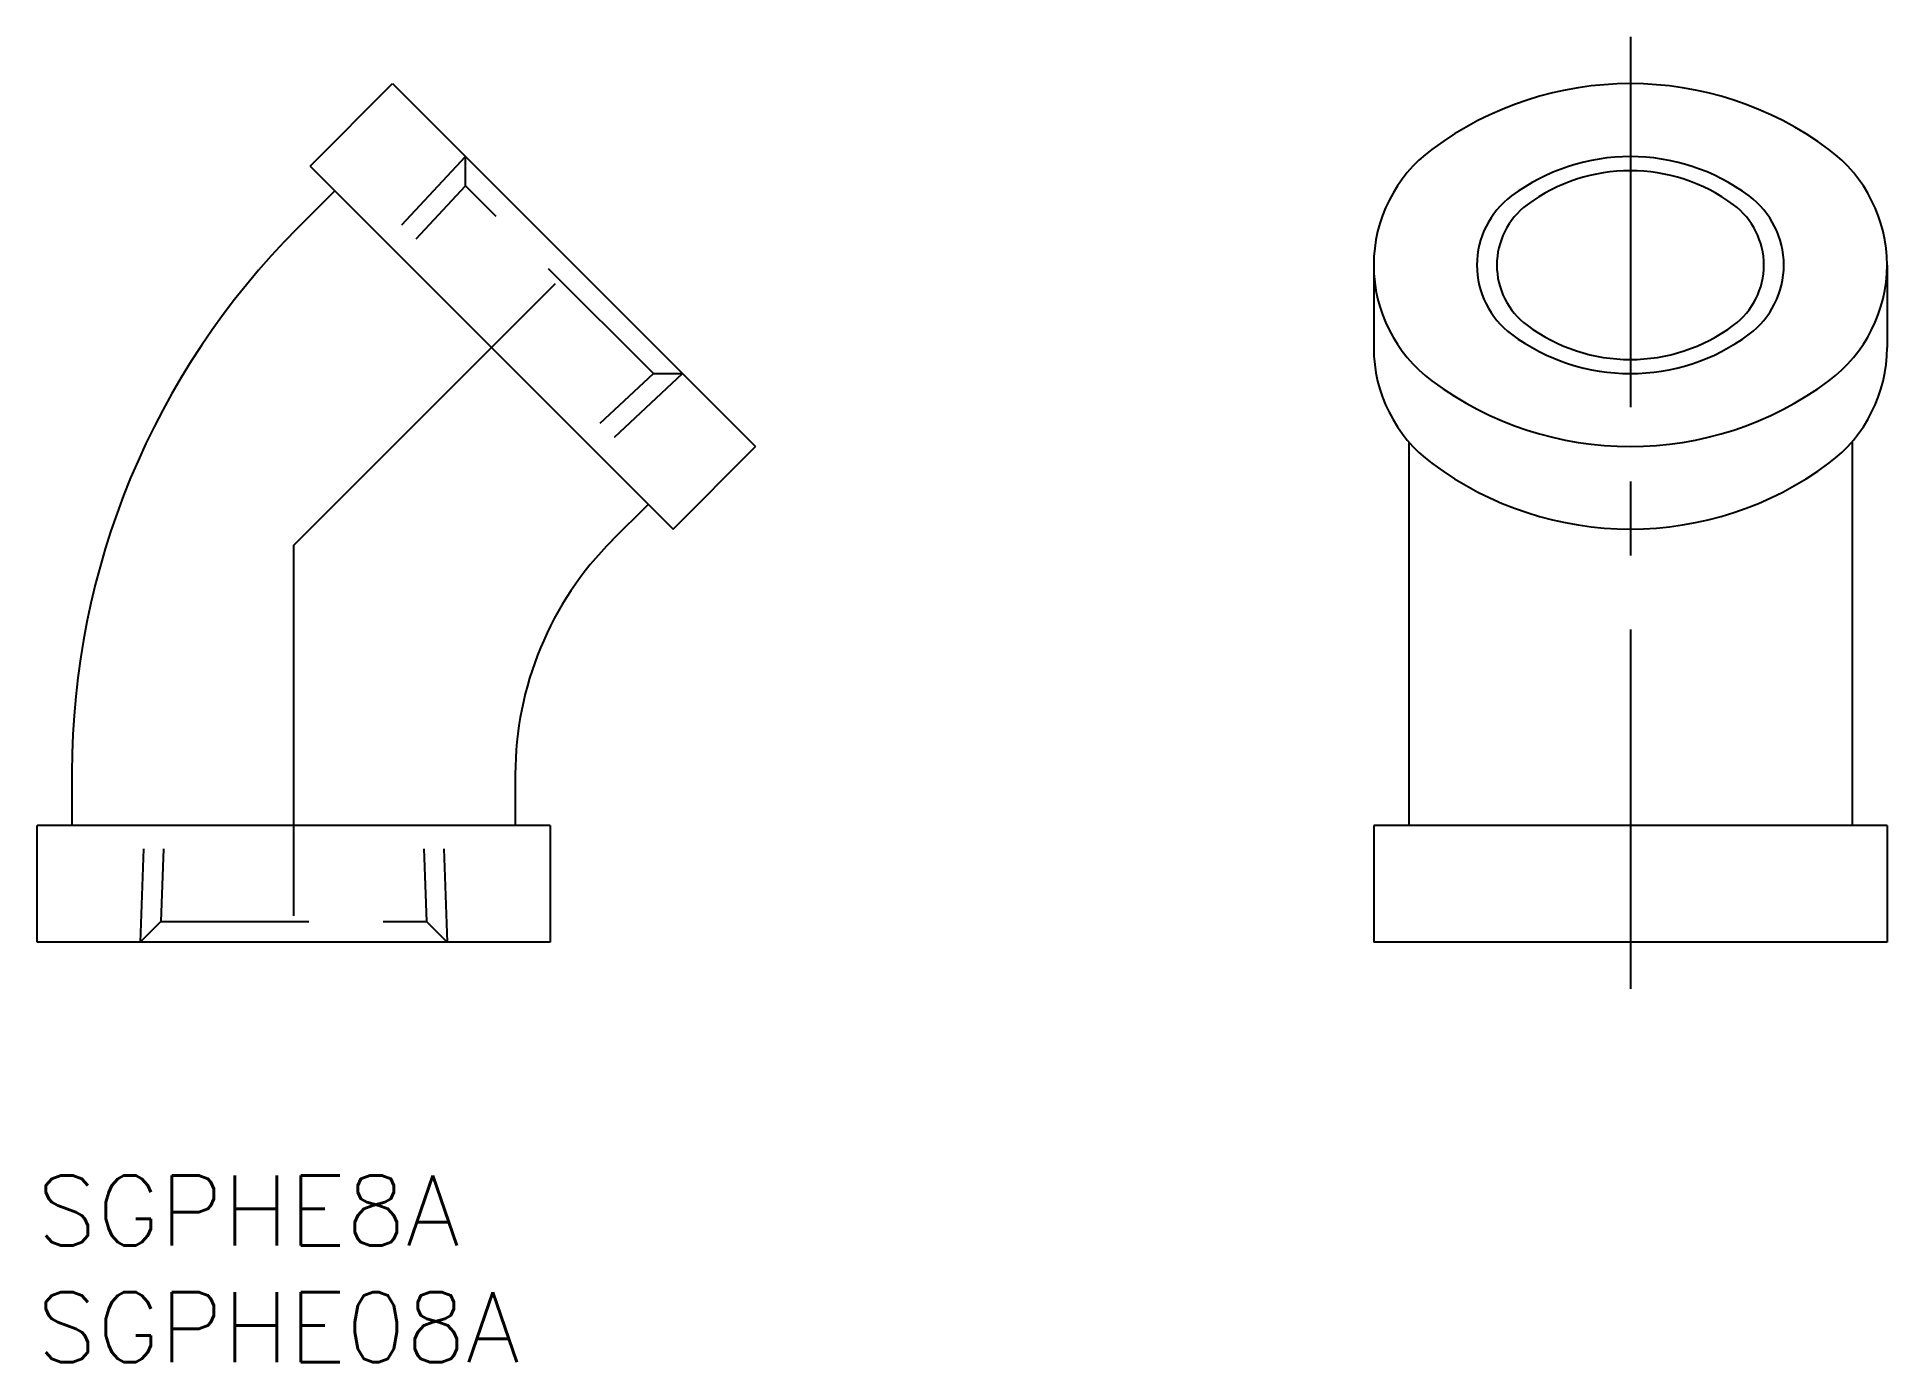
# Model space of a CAD drawing. Extents: x 0 to 79.3, y -8 to 48.8.
import ezdxf

# ---------------------------------------------------------------- set-up
doc = ezdxf.new("R2010")
doc.units = 0
doc.header["$LTSCALE"] = 0.5
doc.linetypes.add('CENTER', pattern=[50.8, 31.75, -6.35, 6.35, -6.35])
doc.linetypes.add('DASHED', pattern=[19.05, 12.7, -6.35])
for name, color, linetype in [('MSM_CENTER', 1, 'CENTER'), ('MSM_CONTINUOUS', 7, 'CONTINUOUS'), ('MSM_DASHED', 4, 'DASHED'), ('MSM_NARROW', 5, 'CONTINUOUS'), ('MSM_PART_NUMBER', 7, 'CONTINUOUS')]:
    doc.layers.add(name, color=color, linetype=linetype)
doc.styles.get("Standard").update_dxf_attribs({"font": 'txt.shx', "height": 3, "bigfont": 'bigfont.shx'})

# ---------------------------------------------------------------- blocks, each defined once
blk = doc.blocks.new('*U2')
at = {"layer": 'MSM_PART_NUMBER'}
blk.add_text('SGPHE8A', height=3, dxfattribs=at).set_placement((0, -3))
blk = doc.blocks.new('*U3')
at = {"layer": 'MSM_PART_NUMBER'}
blk.add_text('SGPHE08A', height=3, dxfattribs=at).set_placement((0, -8))

msp = doc.modelspace()

# ---------------------------------------------------------------- linework, layer by layer
at = {"layer": 'MSM_CENTER'}
for p, q in [((68.292, 48.799), (68.292, 8)), ((11, 27), (24.435, 40.435)), ((11, 27), (11, 8))]:
    msp.add_line(p, q, dxfattribs=at)
at = {"layer": 'MSM_CONTINUOUS'}
for p, q in [((11.707, 43.263), (15.243, 46.799)), ((15.243, 46.799), (30.799, 31.243)), ((11.707, 43.263), (27.263, 27.707)), ((11.165, 40.601), (12.768, 42.203)), ((57.292, 39.021), (57.292, 35.485)), ((79.292, 39.021), (79.292, 35.485)), ((27.263, 27.707), (30.799, 31.243)), ((58.792, 31.448), (58.792, 15)), ((77.792, 31.448), (77.792, 15)), ((24.659, 27.224), (26.203, 28.768)), ((1.5, 17.266), (1.5, 15)), ((20.5, 17.183), (20.5, 15)), ((22, 15), (0, 15)), ((0, 15), (0, 10)), ((22, 15), (22, 10)), ((57.292, 15), (57.292, 10)), ((79.292, 15), (57.292, 15)), ((79.292, 15), (79.292, 10)), ((22, 10), (0, 10)), ((79.292, 10), (57.292, 10))]:
    msp.add_line(p, q, dxfattribs=at)
for centre, radius, start, end in [((68.292, 32.547), 14.252, 53.34227, 126.65773), ((63.474, 39.021), 6.182, 126.65773, 233.34292), ((73.11, 39.021), 6.182, 306.65708, 53.34227), ((68.292, 35.653), 7.414, 53.34389, 126.65611), ((65.785, 39.021), 3.216, 126.65611, 233.34514), ((70.798, 39.021), 3.216, 306.65486, 53.34389), ((34.5, 17.266), 33, 135, 180.00002), ((68.292, 42.389), 7.414, 233.34514, 306.65486), ((63.474, 35.485), 6.182, 180, 233.34292), ((73.11, 35.485), 6.182, 306.65708, 0), ((68.292, 45.495), 14.252, 233.34292, 306.65708), ((68.292, 41.959), 14.252, 233.34292, 306.65708), ((34.7, 17.183), 14.2, 135, 180.00002)]:
    msp.add_arc(centre, radius, start, end, dxfattribs=at)
at = {"layer": 'MSM_DASHED'}
for p, q in [((15.639, 40.745), (18.369, 43.673)), ((18.369, 42.418), (18.369, 43.673)), ((16.245, 40.14), (18.369, 42.418)), ((26.418, 34.369), (18.369, 42.418)), ((24.14, 32.245), (26.418, 34.369)), ((24.745, 31.639), (27.673, 34.369)), ((26.418, 34.369), (27.673, 34.369)), ((4.561, 14), (4.421, 10)), ((5.417, 14), (5.308, 10.887)), ((16.583, 14), (16.692, 10.887)), ((17.439, 14), (17.579, 10)), ((5.308, 10.887), (4.421, 10)), ((5.308, 10.887), (16.692, 10.887)), ((16.692, 10.887), (17.579, 10))]:
    msp.add_line(p, q, dxfattribs=at)
at = {"layer": 'MSM_NARROW'}
for centre, radius, start, end in [((68.292, 35.149), 8.523, 53.34374, 126.65626), ((65.411, 39.021), 3.697, 126.65626, 233.34483), ((71.173, 39.021), 3.697, 306.65517, 53.34374), ((68.292, 42.893), 8.523, 233.34483, 306.65517)]:
    msp.add_arc(centre, radius, start, end, dxfattribs=at)

# ---------------------------------------------------------------- block references
at = {"layer": 'MSM_CONTINUOUS'}
for name in ['*U2', '*U3']:
    msp.add_blockref(name, (0, 0), dxfattribs=at)

doc.saveas('drawing.dxf')
